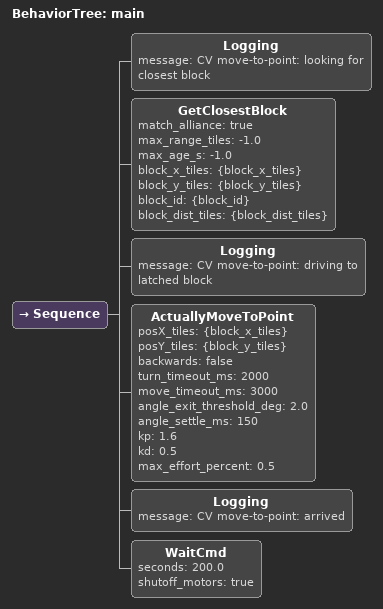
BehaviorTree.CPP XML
<?xml version="1.0" encoding="UTF-8"?>
<root BTCPP_format="4">
  <BehaviorTree ID="main">
    <Sequence>
      <Logging message="CV move-to-point: looking for closest block"/>

      <!-- Latch the closest alliance-colour block's position onto the blackboard. -->
      <GetClosestBlock match_alliance="true"
        max_range_tiles="-1.0"
        max_age_s="-1.0"
        block_x_tiles="{block_x_tiles}"
        block_y_tiles="{block_y_tiles}"
        block_id="{block_id}"
        block_dist_tiles="{block_dist_tiles}"/>

      <Logging message="CV move-to-point: driving to latched block"/>

      <!-- Turn toward the block, then drive to it. -->
      <ActuallyMoveToPoint posX_tiles="{block_x_tiles}"
        posY_tiles="{block_y_tiles}"
        backwards="false"
        turn_timeout_ms="2000"
        move_timeout_ms="3000"
        angle_exit_threshold_deg="2.0"
        angle_settle_ms="150"
        kp="1.6"
        kd="0.5"
        max_effort_percent="0.5"/>

      <Logging message="CV move-to-point: arrived"/>
      <WaitCmd seconds="200.0"
        shutoff_motors="true"/>
    </Sequence>
  </BehaviorTree>

</root>
